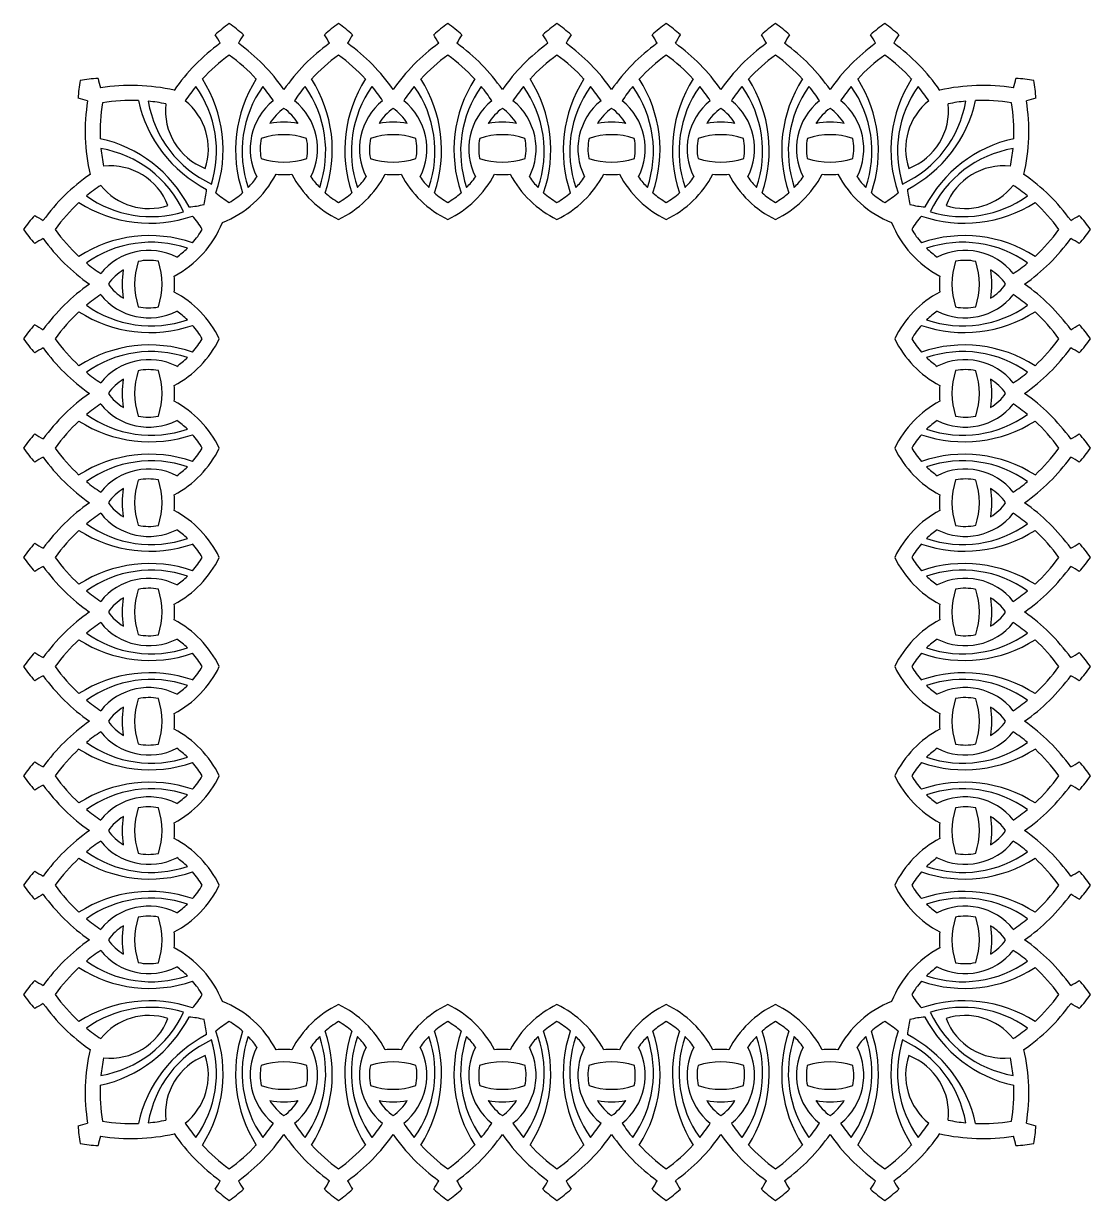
# Model space of a CAD drawing. Extents: x -16 to 414, y -246 to 206.
# Drawn here: x -15.8 to 197.8, y -29.3 to 206.2 of the extents above; entities that cross this region are included whole.
import ezdxf

# ---------------------------------------------------------------- set-up
doc = ezdxf.new("R2010")
doc.units = 0
doc.layers.get('0').update_dxf_attribs({"linetype": 'CONTINUOUS'})

msp = doc.modelspace()

# ---------------------------------------------------------------- linework, layer by layer
for centre, radius, start, end in [((45.99, 177.44), 35.38, 125.6285, 131.4695), ((4.78, 177.44), 35.38, 48.5305, 54.3715), ((67.86, 177.44), 35.38, 125.6285, 131.4695), ((26.65, 177.44), 35.38, 48.5305, 54.3715), ((89.74, 177.44), 35.38, 125.6285, 131.4695), ((48.52, 177.44), 35.38, 48.5305, 54.3715), ((111.61, 177.44), 35.38, 125.6285, 131.4695), ((70.39, 177.44), 35.38, 48.5305, 54.3715), ((133.48, 177.44), 35.38, 125.6285, 131.4695), ((92.27, 177.44), 35.38, 48.5305, 54.3715), ((155.35, 177.44), 35.38, 125.6285, 131.4695), ((114.14, 177.44), 35.38, 48.5305, 54.3715), ((177.22, 177.44), 35.38, 125.6285, 131.4695), ((136.01, 177.44), 35.38, 48.5305, 54.3715), ((0.34, 189.74), 26.38, 28.292, 32.5752), ((50.43, 189.74), 26.38, 147.4248, 151.708), ((22.21, 189.74), 26.38, 28.292, 32.5752), ((72.3, 189.74), 26.38, 147.4248, 151.708), ((44.08, 189.74), 26.38, 28.292, 32.5752), ((94.17, 189.74), 26.38, 147.4248, 151.708), ((65.95, 189.74), 26.38, 28.292, 32.5752), ((116.05, 189.74), 26.38, 147.4248, 151.708), ((87.83, 189.74), 26.38, 28.292, 32.5752), ((137.92, 189.74), 26.38, 147.4248, 151.708), ((109.7, 189.74), 26.38, 28.292, 32.5752), ((159.79, 189.74), 26.38, 147.4248, 151.708), ((131.57, 189.74), 26.38, 28.292, 32.5752), ((181.66, 189.74), 26.38, 147.4248, 151.708), ((45.99, 171.1), 38.38, 125.7627, 145.5271), ((4.78, 171.1), 38.38, 34.718, 54.2373), ((67.86, 171.1), 38.38, 125.7627, 145.282), ((26.65, 171.1), 38.38, 34.718, 54.2373), ((89.74, 171.1), 38.38, 125.7627, 145.282), ((48.52, 171.1), 38.38, 34.718, 54.2373), ((111.61, 171.1), 38.38, 125.7627, 145.282), ((70.39, 171.1), 38.38, 34.718, 54.2373), ((133.48, 171.1), 38.38, 125.7627, 145.282), ((92.27, 171.1), 38.38, 34.718, 54.2373), ((155.35, 171.1), 38.38, 125.7627, 145.282), ((114.14, 171.1), 38.38, 34.718, 54.2373), ((177.22, 171.1), 38.38, 125.7627, 145.282), ((136.01, 171.1), 38.38, 34.4729, 54.2373), ((45.99, 171.1), 35.38, 125.6285, 137.3105), ((4.78, 171.1), 35.38, 42.6895, 54.3715), ((67.86, 171.1), 35.38, 125.6285, 137.3105), ((26.65, 171.1), 35.38, 42.6895, 54.3715), ((89.74, 171.1), 35.38, 125.6285, 137.3105), ((48.52, 171.1), 35.38, 42.6895, 54.3715), ((111.61, 171.1), 35.38, 125.6285, 137.3105), ((70.39, 171.1), 35.38, 42.6895, 54.3715), ((133.48, 171.1), 35.38, 125.6285, 137.3105), ((92.27, 171.1), 35.38, 42.6895, 54.3715), ((155.35, 171.1), 35.38, 125.6285, 137.3105), ((114.14, 171.1), 35.38, 42.6895, 54.3715), ((177.22, 171.1), 35.38, 125.6285, 137.3105), ((136.01, 171.1), 35.38, 42.6895, 54.3715), ((30.42, 189.05), 35.38, 170.6285, 176.4695), ((1.28, 159.9), 35.38, 93.5305, 99.3715), ((24.86, 200.89), 26.38, 192.4248, 196.708), ((5.76, 155.43), 38.38, 77.0503, 99.2373), ((45.99, 171.1), 35.38, 140.5322, 146.2865), ((0.44, 180.64), 22.38, 342.9384, 35.3748), ((-2.24, 180.89), 26.38, 341.0516, 32.5752), ((53.01, 180.89), 26.38, 147.4248, 198.9484), ((50.33, 180.64), 22.38, 144.6252, 198.9261), ((4.78, 171.1), 35.38, 33.7135, 39.4678), ((67.86, 171.1), 35.38, 140.5322, 146.2865), ((22.31, 180.64), 22.38, 341.0739, 35.3748), ((19.63, 180.89), 26.38, 341.0516, 32.5752), ((74.88, 180.89), 26.38, 147.4248, 198.9484), ((72.2, 180.64), 22.38, 144.6252, 198.9261), ((26.65, 171.1), 35.38, 33.7135, 39.4678), ((89.74, 171.1), 35.38, 140.5322, 146.2865), ((44.18, 180.64), 22.38, 341.0739, 35.3748), ((41.51, 180.89), 26.38, 341.0516, 32.5752), ((96.75, 180.89), 26.38, 147.4248, 198.9484), ((94.08, 180.64), 22.38, 144.6252, 198.9261), ((48.52, 171.1), 35.38, 33.7135, 39.4678), ((111.61, 171.1), 35.38, 140.5322, 146.2865), ((66.05, 180.64), 22.38, 341.0739, 35.3748), ((63.38, 180.89), 26.38, 341.0516, 32.5752), ((118.62, 180.89), 26.38, 147.4248, 198.9484), ((115.95, 180.64), 22.38, 144.6252, 198.9261), ((70.39, 171.1), 35.38, 33.7135, 39.4678), ((133.48, 171.1), 35.38, 140.5322, 146.2865), ((87.93, 180.64), 22.38, 341.0739, 35.3748), ((85.25, 180.89), 26.38, 341.0516, 32.5752), ((140.49, 180.89), 26.38, 147.4248, 198.9484), ((137.82, 180.64), 22.38, 144.6252, 198.9261), ((92.27, 171.1), 35.38, 33.7135, 39.4678), ((155.35, 171.1), 35.38, 140.5322, 146.2865), ((109.8, 180.64), 22.38, 341.0739, 35.3748), ((107.12, 180.89), 26.38, 341.0516, 32.5752), ((162.37, 180.89), 26.38, 147.4248, 198.9484), ((159.69, 180.64), 22.38, 144.6252, 198.9261), ((114.14, 171.1), 35.38, 33.7135, 39.4678), ((177.22, 171.1), 35.38, 140.5322, 146.2865), ((131.67, 180.64), 22.38, 341.0739, 35.3748), ((128.99, 180.89), 26.38, 341.0516, 32.5752), ((184.24, 180.89), 26.38, 147.4248, 198.9484), ((181.56, 180.64), 22.38, 144.6252, 197.0616), ((136.01, 171.1), 35.38, 33.7135, 39.4678), ((176.25, 155.43), 38.38, 80.7627, 102.9497), ((157.14, 200.89), 26.38, 343.292, 347.5752), ((180.72, 159.9), 35.38, 80.6285, 86.4695), ((151.58, 189.05), 35.38, 3.5305, 9.3715), ((-10.56, 165.47), 26.38, 73.292, 77.5752), ((5.76, 155.43), 35.38, 87.6895, 99.3715), ((32.94, 196.45), 26.38, 192.4248, 242.6902), ((149.06, 196.45), 26.38, 297.3098, 347.5752), ((176.25, 155.43), 35.38, 80.6285, 92.3105), ((192.56, 165.47), 26.38, 102.4248, 106.708), ((34.9, 184.57), 38.38, 170.7627, 192.9302), ((34.9, 184.57), 35.38, 170.6285, 182.3105), ((31.23, 194.38), 22.38, 189.6252, 245.1644), ((5.76, 155.43), 35.38, 78.7135, 84.4678), ((24.98, 188.78), 12.38, 173.7736, 249.1051), ((8.81, 181.09), 12.38, 341.7411, 51.2264), ((41.95, 181.09), 12.38, 128.7736, 206.8507), ((41.95, 181.09), 9.88, 124.7779, 148.8466), ((30.69, 181.09), 9.88, 31.1534, 55.2221), ((30.69, 181.09), 12.38, 333.1493, 51.2264), ((63.83, 181.09), 12.38, 128.7736, 206.8507), ((63.83, 181.09), 9.88, 124.7779, 148.8466), ((52.56, 181.09), 9.88, 31.1534, 55.2221), ((52.56, 181.09), 12.38, 333.1493, 51.2264), ((85.7, 181.09), 12.38, 128.7736, 206.8507), ((85.7, 181.09), 9.88, 124.7779, 148.8466), ((74.43, 181.09), 9.88, 31.1534, 55.2221), ((74.43, 181.09), 12.38, 333.1493, 51.2264), ((107.57, 181.09), 12.38, 128.7736, 206.8507), ((107.57, 181.09), 9.88, 124.7779, 148.8466), ((96.3, 181.09), 9.88, 31.1534, 55.2221), ((96.3, 181.09), 12.38, 333.1493, 51.2264), ((129.44, 181.09), 12.38, 128.7736, 206.8507), ((129.44, 181.09), 9.88, 124.7779, 148.8466), ((118.18, 181.09), 9.88, 31.1534, 55.2221), ((118.18, 181.09), 12.38, 333.1493, 51.2264), ((151.31, 181.09), 12.38, 128.7736, 206.8507), ((151.31, 181.09), 9.88, 124.7779, 148.8466), ((140.05, 181.09), 9.88, 31.1534, 55.2221), ((140.05, 181.09), 12.38, 333.1493, 51.2264), ((150.77, 194.38), 22.38, 294.8356, 350.3748), ((173.19, 181.09), 12.38, 128.7736, 198.2589), ((157.02, 188.78), 12.38, 290.8949, 6.2264), ((176.25, 155.43), 35.38, 95.5322, 101.2865), ((147.1, 184.57), 35.38, 357.6895, 9.3715), ((147.1, 184.57), 38.38, 347.0698, 9.2373), ((36.32, 169.43), 17.01, 80.4597, 99.5403), ((58.19, 169.43), 17.01, 80.4597, 99.5403), ((80.06, 169.43), 17.01, 80.4597, 99.5403), ((101.94, 169.43), 17.01, 80.4597, 99.5403), ((123.81, 169.43), 17.01, 80.4597, 99.5403), ((145.68, 169.43), 17.01, 80.4597, 99.5403), ((36.32, 169.43), 14.51, 71.8286, 108.1714), ((58.19, 169.43), 14.51, 71.8286, 108.1714), ((80.06, 169.43), 14.51, 71.8286, 108.1714), ((101.94, 169.43), 14.51, 71.8286, 108.1714), ((123.81, 169.43), 14.51, 71.8286, 108.1714), ((145.68, 169.43), 14.51, 71.8286, 108.1714), ((-6.12, 157.38), 26.38, 27.3098, 77.5752), ((41.95, 181.09), 10.38, 168.2047, 190.5365), ((30.69, 181.09), 10.38, 349.4635, 11.7953), ((63.83, 181.09), 10.38, 168.2047, 190.5365), ((52.56, 181.09), 10.38, 349.4635, 11.7953), ((85.7, 181.09), 10.38, 168.2047, 190.5365), ((74.43, 181.09), 10.38, 349.4635, 11.7953), ((107.57, 181.09), 10.38, 168.2047, 190.5365), ((96.3, 181.09), 10.38, 349.4635, 11.7953), ((129.44, 181.09), 10.38, 168.2047, 190.5365), ((118.18, 181.09), 10.38, 349.4635, 11.7953), ((151.31, 181.09), 10.38, 168.2047, 190.5365), ((140.05, 181.09), 10.38, 349.4635, 11.7953), ((188.12, 157.38), 26.38, 102.4248, 152.6902), ((34.9, 184.57), 35.38, 185.5322, 191.2865), ((-4.05, 159.1), 22.38, 24.9164, 80.3748), ((36.32, 192.96), 14.51, 251.645, 288.355), ((58.19, 192.96), 14.51, 251.645, 288.355), ((80.06, 192.96), 14.51, 251.645, 288.355), ((101.94, 192.96), 14.51, 251.645, 288.355), ((123.81, 192.96), 14.51, 251.645, 288.355), ((145.68, 192.96), 14.51, 251.645, 288.355), ((186.05, 159.1), 22.38, 99.6252, 155.0836), ((147.1, 184.57), 35.38, 348.7135, 354.4678), ((1.55, 165.34), 12.38, 21.0343, 96.2264), ((180.45, 165.34), 12.38, 83.7736, 158.9657), ((19.27, 144.38), 38.38, 124.5634, 144.2373), ((16.31, 185.74), 20.83, 291.6384, 332.2115), ((16.31, 185.74), 17.83, 316.1138, 324.9531), ((36.32, 192.96), 17.01, 264.6766, 275.3234), ((56.33, 185.74), 20.83, 207.7885, 244.1866), ((56.33, 185.74), 17.83, 215.0469, 223.8862), ((38.19, 185.74), 20.83, 295.8134, 332.2115), ((38.19, 185.74), 17.83, 316.1138, 324.9531), ((58.19, 192.96), 17.01, 264.6766, 275.3234), ((78.2, 185.74), 20.83, 207.7885, 244.1866), ((78.2, 185.74), 17.83, 215.0469, 223.8862), ((60.06, 185.74), 20.83, 295.8134, 332.2115), ((60.06, 185.74), 17.83, 316.1138, 324.9531), ((80.06, 192.96), 17.01, 264.6766, 275.3234), ((100.07, 185.74), 20.83, 207.7885, 244.1866), ((100.07, 185.74), 17.83, 215.0469, 223.8862), ((81.93, 185.74), 20.83, 295.8134, 332.2115), ((81.93, 185.74), 17.83, 316.1138, 324.9531), ((101.94, 192.96), 17.01, 264.6766, 275.3234), ((121.94, 185.74), 20.83, 207.7885, 244.1866), ((121.94, 185.74), 17.83, 215.0469, 223.8862), ((103.8, 185.74), 20.83, 295.8134, 332.2115), ((103.8, 185.74), 17.83, 316.1138, 324.9531), ((123.81, 192.96), 17.01, 264.6766, 275.3234), ((143.82, 185.74), 20.83, 207.7885, 244.1866), ((143.82, 185.74), 17.83, 215.0469, 223.8862), ((125.67, 185.74), 20.83, 295.8134, 332.2115), ((125.67, 185.74), 17.83, 316.1138, 324.9531), ((145.68, 192.96), 17.01, 264.6766, 275.3234), ((165.69, 185.74), 20.83, 207.7885, 248.3616), ((165.69, 185.74), 17.83, 215.0469, 223.8862), ((162.73, 144.38), 38.38, 35.7627, 55.4366), ((19.27, 144.38), 35.38, 123.7135, 129.4678), ((9.28, 181.56), 12.38, 218.7736, 287.9773), ((3.06, 174.43), 17.83, 345.5773, 355.4292), ((34.46, 185.74), 17.83, 228.7979, 239.4227), ((16.31, 185.74), 17.83, 300.5773, 311.2021), ((56.33, 185.74), 17.83, 228.7979, 239.4227), ((38.19, 185.74), 17.83, 300.5773, 311.2021), ((78.2, 185.74), 17.83, 228.7979, 239.4227), ((60.06, 185.74), 17.83, 300.5773, 311.2021), ((100.07, 185.74), 17.83, 228.7979, 239.4227), ((81.93, 185.74), 17.83, 300.5773, 311.2021), ((121.94, 185.74), 17.83, 228.7979, 239.4227), ((103.8, 185.74), 17.83, 300.5773, 311.2021), ((143.82, 185.74), 17.83, 228.7979, 239.4227), ((125.67, 185.74), 17.83, 300.5773, 311.2021), ((165.69, 185.74), 17.83, 228.7979, 239.4227), ((147.55, 185.74), 17.83, 300.5773, 311.2021), ((178.94, 174.43), 17.83, 184.5708, 194.4227), ((172.72, 181.56), 12.38, 252.0227, 321.2264), ((162.73, 144.38), 35.38, 50.5322, 56.2865), ((19.27, 144.38), 35.38, 132.6895, 144.3715), ((9.48, 192.61), 26.38, 237.4248, 288.9484), ((9.73, 189.93), 22.38, 234.6252, 286.9001), ((15.89, 187.26), 17.83, 274.5708, 284.4227), ((166.11, 187.26), 17.83, 255.5773, 265.4292), ((172.52, 192.61), 26.38, 251.0516, 302.5752), ((172.27, 189.93), 22.38, 253.0999, 305.3748), ((162.73, 144.38), 35.38, 35.6285, 47.3105), ((12.93, 144.38), 35.38, 138.5305, 144.3715), ((0.63, 190.03), 26.38, 237.4248, 241.708), ((4.63, 155.92), 17.83, 30.5773, 41.2021), ((177.37, 155.92), 17.83, 138.7979, 149.4227), ((181.37, 190.03), 26.38, 298.292, 302.5752), ((169.07, 144.38), 35.38, 35.6285, 41.4695), ((12.93, 185.59), 35.38, 215.6285, 221.4695), ((19.27, 185.59), 35.38, 215.6285, 227.3105), ((4.63, 174.06), 20.83, 297.7885, 338.3616), ((4.63, 174.06), 17.83, 318.7979, 329.4227), ((177.37, 174.06), 20.83, 201.6384, 242.2115), ((177.37, 174.06), 17.83, 210.5773, 221.2021), ((162.73, 185.59), 35.38, 312.6895, 324.3715), ((169.07, 185.59), 35.38, 318.5305, 324.3715), ((0.63, 139.94), 26.38, 118.292, 122.5752), ((19.27, 185.59), 38.38, 215.7627, 235.282), ((9.48, 137.37), 26.38, 71.0516, 122.5752), ((172.52, 137.37), 26.38, 57.4248, 108.9484), ((162.73, 185.59), 38.38, 304.718, 324.2373), ((181.37, 139.94), 26.38, 57.4248, 61.708), ((9.73, 140.04), 22.38, 71.0739, 125.3748), ((9.28, 148.42), 12.38, 63.1493, 141.2264), ((4.63, 174.06), 17.83, 305.0469, 313.8862), ((172.27, 140.04), 22.38, 54.6252, 108.9261), ((177.37, 174.06), 17.83, 226.1138, 234.9531), ((172.72, 148.42), 12.38, 38.7736, 116.8507), ((19.27, 185.59), 35.38, 230.5322, 236.2865), ((20.94, 154.05), 14.51, 161.8286, 198.1714), ((9.28, 148.42), 10.38, 79.4635, 101.7953), ((-2.59, 154.05), 14.51, 341.645, 18.355), ((184.59, 154.05), 14.51, 161.645, 198.355), ((172.72, 148.42), 10.38, 78.2047, 100.5365), ((161.06, 154.05), 14.51, 341.8286, 18.1714), ((162.73, 185.59), 35.38, 303.7135, 309.4678), ((9.28, 148.42), 9.88, 121.1534, 145.2221), ((20.94, 154.05), 17.01, 170.4597, 189.5403), ((-2.59, 154.05), 17.01, 354.6766, 5.3234), ((184.59, 154.05), 17.01, 174.6766, 185.3234), ((161.06, 154.05), 17.01, 350.4597, 9.5403), ((172.72, 148.42), 9.88, 34.7779, 58.8466), ((19.27, 122.51), 38.38, 124.718, 144.2373), ((9.28, 159.68), 9.88, 214.7779, 238.8466), ((172.72, 159.68), 9.88, 301.1534, 325.2221), ((162.73, 122.51), 38.38, 35.7627, 55.282), ((19.27, 122.51), 35.38, 123.7135, 129.4678), ((9.28, 159.68), 12.38, 218.7736, 296.8507), ((4.63, 134.04), 20.83, 25.8134, 62.2115), ((177.37, 134.04), 20.83, 117.7885, 154.1866), ((172.72, 159.68), 12.38, 243.1493, 321.2264), ((162.73, 122.51), 35.38, 50.5322, 56.2865), ((19.27, 122.51), 35.38, 132.6895, 144.3715), ((9.48, 170.74), 26.38, 237.4248, 288.9484), ((9.73, 168.06), 22.38, 234.6252, 288.9261), ((9.28, 159.68), 10.38, 258.2047, 280.5365), ((4.63, 134.04), 17.83, 46.1138, 54.9531), ((172.52, 170.74), 26.38, 251.0516, 302.5752), ((172.27, 168.06), 22.38, 251.0739, 305.3748), ((177.37, 134.04), 17.83, 125.0469, 133.8862), ((172.72, 159.68), 10.38, 259.4635, 281.7953), ((162.73, 122.51), 35.38, 35.6285, 47.3105), ((12.93, 122.51), 35.38, 138.5305, 144.3715), ((0.63, 168.16), 26.38, 237.4248, 241.708), ((4.63, 134.04), 17.83, 30.5773, 41.2021), ((177.37, 134.04), 17.83, 138.7979, 149.4227), ((181.37, 168.16), 26.38, 298.292, 302.5752), ((169.07, 122.51), 35.38, 35.6285, 41.4695), ((12.93, 163.72), 35.38, 215.6285, 221.4695), ((19.27, 163.72), 35.38, 215.6285, 227.3105), ((9.48, 115.49), 26.38, 71.0516, 122.5752), ((4.63, 152.19), 20.83, 297.7885, 334.1866), ((4.63, 152.19), 17.83, 318.7979, 329.4227), ((177.37, 152.19), 20.83, 205.8134, 242.2115), ((177.37, 152.19), 17.83, 210.5773, 221.2021), ((172.52, 115.49), 26.38, 57.4248, 108.9484), ((162.73, 163.72), 35.38, 312.6895, 324.3715), ((169.07, 163.72), 35.38, 318.5305, 324.3715), ((0.63, 118.07), 26.38, 118.292, 122.5752), ((19.27, 163.72), 38.38, 215.7627, 235.282), ((9.73, 118.17), 22.38, 71.0739, 125.3748), ((4.63, 152.19), 17.83, 305.0469, 313.8862), ((172.27, 118.17), 22.38, 54.6252, 108.9261), ((177.37, 152.19), 17.83, 226.1138, 234.9531), ((162.73, 163.72), 38.38, 304.718, 324.2373), ((181.37, 118.07), 26.38, 57.4248, 61.708), ((9.28, 126.55), 12.38, 63.1493, 141.2264), ((20.94, 132.18), 14.51, 161.8286, 198.1714), ((9.28, 126.55), 10.38, 79.4635, 101.7953), ((-2.59, 132.18), 14.51, 341.645, 18.355), ((172.72, 126.55), 12.38, 38.7736, 116.8507), ((184.59, 132.18), 14.51, 161.645, 198.355), ((172.72, 126.55), 10.38, 78.2047, 100.5365), ((161.06, 132.18), 14.51, 341.8286, 18.1714), ((19.27, 163.72), 35.38, 230.5322, 236.2865), ((9.28, 126.55), 9.88, 121.1534, 145.2221), ((20.94, 132.18), 17.01, 170.4597, 189.5403), ((172.72, 126.55), 9.88, 34.7779, 58.8466), ((161.06, 132.18), 17.01, 350.4597, 9.5403), ((162.73, 163.72), 35.38, 303.7135, 309.4678), ((19.27, 100.64), 38.38, 124.718, 144.2373), ((9.28, 137.81), 9.88, 214.7779, 238.8466), ((-2.59, 132.18), 17.01, 354.6766, 5.3234), ((184.59, 132.18), 17.01, 174.6766, 185.3234), ((172.72, 137.81), 9.88, 301.1534, 325.2221), ((162.73, 100.64), 38.38, 35.7627, 55.282), ((19.27, 100.64), 35.38, 123.7135, 129.4678), ((9.28, 137.81), 12.38, 218.7736, 296.8507), ((4.63, 112.17), 20.83, 25.8134, 62.2115), ((177.37, 112.17), 20.83, 117.7885, 154.1866), ((172.72, 137.81), 12.38, 243.1493, 321.2264), ((162.73, 100.64), 35.38, 50.5322, 56.2865), ((9.73, 146.19), 22.38, 234.6252, 288.9261), ((9.28, 137.81), 10.38, 258.2047, 280.5365), ((172.27, 146.19), 22.38, 251.0739, 305.3748), ((172.72, 137.81), 10.38, 259.4635, 281.7953), ((19.27, 100.64), 35.38, 132.6895, 144.3715), ((9.48, 148.87), 26.38, 237.4248, 288.9484), ((4.63, 112.17), 17.83, 46.1138, 54.9531), ((172.52, 148.87), 26.38, 251.0516, 302.5752), ((177.37, 112.17), 17.83, 125.0469, 133.8862), ((162.73, 100.64), 35.38, 35.6285, 47.3105), ((12.93, 100.64), 35.38, 138.5305, 144.3715), ((0.63, 146.29), 26.38, 237.4248, 241.708), ((4.63, 112.17), 17.83, 30.5773, 41.2021), ((177.37, 112.17), 17.83, 138.7979, 149.4227), ((181.37, 146.29), 26.38, 298.292, 302.5752), ((169.07, 100.64), 35.38, 35.6285, 41.4695), ((12.93, 141.85), 35.38, 215.6285, 221.4695), ((19.27, 141.85), 35.38, 215.6285, 227.3105), ((4.63, 130.31), 20.83, 297.7885, 334.1866), ((4.63, 130.31), 17.83, 318.7979, 329.4227), ((177.37, 130.31), 20.83, 205.8134, 242.2115), ((177.37, 130.31), 17.83, 210.5773, 221.2021), ((162.73, 141.85), 35.38, 312.6895, 324.3715), ((169.07, 141.85), 35.38, 318.5305, 324.3715), ((0.63, 96.2), 26.38, 118.292, 122.5752), ((19.27, 141.85), 38.38, 215.7627, 235.282), ((9.48, 93.62), 26.38, 71.0516, 122.5752), ((9.73, 96.3), 22.38, 71.0739, 125.3748), ((172.52, 93.62), 26.38, 57.4248, 108.9484), ((172.27, 96.3), 22.38, 54.6252, 108.9261), ((162.73, 141.85), 38.38, 304.718, 324.2373), ((181.37, 96.2), 26.38, 57.4248, 61.708), ((9.28, 104.67), 12.38, 63.1493, 141.2264), ((4.63, 130.31), 17.83, 305.0469, 313.8862), ((177.37, 130.31), 17.83, 226.1138, 234.9531), ((172.72, 104.67), 12.38, 38.7736, 116.8507), ((19.27, 141.85), 35.38, 230.5322, 236.2865), ((9.28, 104.67), 9.88, 121.1534, 145.2221), ((20.94, 110.31), 17.01, 170.4597, 189.5403), ((20.94, 110.31), 14.51, 161.8286, 198.1714), ((9.28, 104.67), 10.38, 79.4635, 101.7953), ((-2.59, 110.31), 14.51, 341.645, 18.355), ((184.59, 110.31), 14.51, 161.645, 198.355), ((172.72, 104.67), 10.38, 78.2047, 100.5365), ((161.06, 110.31), 14.51, 341.8286, 18.1714), ((172.72, 104.67), 9.88, 34.7779, 58.8466), ((161.06, 110.31), 17.01, 350.4597, 9.5403), ((162.73, 141.85), 35.38, 303.7135, 309.4678), ((-2.59, 110.31), 17.01, 354.6766, 5.3234), ((184.59, 110.31), 17.01, 174.6766, 185.3234), ((19.27, 78.76), 38.38, 124.718, 144.2373), ((9.28, 115.94), 9.88, 214.7779, 238.8466), ((4.63, 90.3), 20.83, 25.8134, 62.2115), ((177.37, 90.3), 20.83, 117.7885, 154.1866), ((172.72, 115.94), 9.88, 301.1534, 325.2221), ((162.73, 78.76), 38.38, 35.7627, 55.282), ((19.27, 78.76), 35.38, 123.7135, 129.4678), ((9.73, 124.32), 22.38, 234.6252, 288.9261), ((9.28, 115.94), 12.38, 218.7736, 296.8507), ((172.27, 124.32), 22.38, 251.0739, 305.3748), ((172.72, 115.94), 12.38, 243.1493, 321.2264), ((162.73, 78.76), 35.38, 50.5322, 56.2865), ((19.27, 78.76), 35.38, 132.6895, 144.3715), ((9.48, 126.99), 26.38, 237.4248, 288.9484), ((9.28, 115.94), 10.38, 258.2047, 280.5365), ((4.63, 90.3), 17.83, 46.1138, 54.9531), ((172.52, 126.99), 26.38, 251.0516, 302.5752), ((177.37, 90.3), 17.83, 125.0469, 133.8862), ((172.72, 115.94), 10.38, 259.4635, 281.7953), ((162.73, 78.76), 35.38, 35.6285, 47.3105), ((12.93, 78.76), 35.38, 138.5305, 144.3715), ((0.63, 124.42), 26.38, 237.4248, 241.708), ((4.63, 90.3), 17.83, 30.5773, 41.2021), ((177.37, 90.3), 17.83, 138.7979, 149.4227), ((181.37, 124.42), 26.38, 298.292, 302.5752), ((169.07, 78.76), 35.38, 35.6285, 41.4695), ((12.93, 119.98), 35.38, 215.6285, 221.4695), ((19.27, 119.98), 35.38, 215.6285, 227.3105), ((4.63, 108.44), 20.83, 297.7885, 334.1866), ((4.63, 108.44), 17.83, 318.7979, 329.4227), ((177.37, 108.44), 20.83, 205.8134, 242.2115), ((177.37, 108.44), 17.83, 210.5773, 221.2021), ((162.73, 119.98), 35.38, 312.6895, 324.3715), ((169.07, 119.98), 35.38, 318.5305, 324.3715), ((0.63, 74.32), 26.38, 118.292, 122.5752), ((19.27, 119.98), 38.38, 215.7627, 235.282), ((9.48, 71.75), 26.38, 71.0516, 122.5752), ((9.73, 74.42), 22.38, 71.0739, 125.3748), ((172.52, 71.75), 26.38, 57.4248, 108.9484), ((172.27, 74.42), 22.38, 54.6252, 108.9261), ((162.73, 119.98), 38.38, 304.718, 324.2373), ((181.37, 74.32), 26.38, 57.4248, 61.708), ((9.28, 82.8), 12.38, 63.1493, 141.2264), ((4.63, 108.44), 17.83, 305.0469, 313.8862), ((177.37, 108.44), 17.83, 226.1138, 234.9531), ((172.72, 82.8), 12.38, 38.7736, 116.8507), ((19.27, 119.98), 35.38, 230.5322, 236.2865), ((20.94, 88.44), 14.51, 161.8286, 198.1714), ((9.28, 82.8), 10.38, 79.4635, 101.7953), ((-2.59, 88.44), 14.51, 341.645, 18.355), ((184.59, 88.44), 14.51, 161.645, 198.355), ((172.72, 82.8), 10.38, 78.2047, 100.5365), ((161.06, 88.44), 14.51, 341.8286, 18.1714), ((162.73, 119.98), 35.38, 303.7135, 309.4678), ((9.28, 82.8), 9.88, 121.1534, 145.2221), ((20.94, 88.44), 17.01, 170.4597, 189.5403), ((-2.59, 88.44), 17.01, 354.6766, 5.3234), ((184.59, 88.44), 17.01, 174.6766, 185.3234), ((172.72, 82.8), 9.88, 34.7779, 58.8466), ((161.06, 88.44), 17.01, 350.4597, 9.5403), ((19.27, 56.89), 38.38, 124.718, 144.2373), ((9.28, 94.07), 9.88, 214.7779, 238.8466), ((172.72, 94.07), 9.88, 301.1534, 325.2221), ((162.73, 56.89), 38.38, 35.7627, 55.282), ((19.27, 56.89), 35.38, 123.7135, 129.4678), ((9.28, 94.07), 12.38, 218.7736, 296.8507), ((4.63, 68.43), 20.83, 25.8134, 62.2115), ((177.37, 68.43), 20.83, 117.7885, 154.1866), ((172.72, 94.07), 12.38, 243.1493, 321.2264), ((162.73, 56.89), 35.38, 50.5322, 56.2865), ((19.27, 56.89), 35.38, 132.6895, 144.3715), ((9.48, 105.12), 26.38, 237.4248, 288.9484), ((9.73, 102.45), 22.38, 234.6252, 288.9261), ((9.28, 94.07), 10.38, 258.2047, 280.5365), ((4.63, 68.43), 17.83, 46.1138, 54.9531), ((172.52, 105.12), 26.38, 251.0516, 302.5752), ((172.27, 102.45), 22.38, 251.0739, 305.3748), ((177.37, 68.43), 17.83, 125.0469, 133.8862), ((172.72, 94.07), 10.38, 259.4635, 281.7953), ((162.73, 56.89), 35.38, 35.6285, 47.3105), ((12.93, 56.89), 35.38, 138.5305, 144.3715), ((0.63, 102.55), 26.38, 237.4248, 241.708), ((4.63, 68.43), 17.83, 30.5773, 41.2021), ((177.37, 68.43), 17.83, 138.7979, 149.4227), ((181.37, 102.55), 26.38, 298.292, 302.5752), ((169.07, 56.89), 35.38, 35.6285, 41.4695), ((12.93, 98.11), 35.38, 215.6285, 221.4695), ((0.63, 52.45), 26.38, 118.292, 122.5752), ((19.27, 98.11), 38.38, 215.7627, 235.282), ((19.27, 98.11), 35.38, 215.6285, 227.3105), ((9.48, 49.88), 26.38, 71.0516, 122.5752), ((4.63, 86.57), 20.83, 297.7885, 334.1866), ((4.63, 86.57), 17.83, 318.7979, 329.4227), ((177.37, 86.57), 20.83, 205.8134, 242.2115), ((177.37, 86.57), 17.83, 210.5773, 221.2021), ((172.52, 49.88), 26.38, 57.4248, 108.9484), ((162.73, 98.11), 38.38, 304.718, 324.2373), ((162.73, 98.11), 35.38, 312.6895, 324.3715), ((181.37, 52.45), 26.38, 57.4248, 61.708), ((169.07, 98.11), 35.38, 318.5305, 324.3715), ((9.73, 52.55), 22.38, 71.0739, 125.3748), ((9.28, 60.93), 12.38, 63.1493, 141.2264), ((4.63, 86.57), 17.83, 305.0469, 313.8862), ((172.27, 52.55), 22.38, 54.6252, 108.9261), ((177.37, 86.57), 17.83, 226.1138, 234.9531), ((172.72, 60.93), 12.38, 38.7736, 116.8507), ((19.27, 98.11), 35.38, 230.5322, 236.2865), ((20.94, 66.56), 14.51, 161.8286, 198.1714), ((9.28, 60.93), 10.38, 79.4635, 101.7953), ((-2.59, 66.56), 14.51, 341.645, 18.355), ((184.59, 66.56), 14.51, 161.645, 198.355), ((172.72, 60.93), 10.38, 78.2047, 100.5365), ((161.06, 66.56), 14.51, 341.8286, 18.1714), ((162.73, 98.11), 35.38, 303.7135, 309.4678), ((9.28, 60.93), 9.88, 121.1534, 145.2221), ((20.94, 66.56), 17.01, 170.4597, 189.5403), ((172.72, 60.93), 9.88, 34.7779, 58.8466), ((161.06, 66.56), 17.01, 350.4597, 9.5403), ((19.27, 35.02), 38.38, 124.718, 144.2373), ((9.28, 72.2), 9.88, 214.7779, 238.8466), ((-2.59, 66.56), 17.01, 354.6766, 5.3234), ((184.59, 66.56), 17.01, 174.6766, 185.3234), ((172.72, 72.2), 9.88, 301.1534, 325.2221), ((162.73, 35.02), 38.38, 35.7627, 55.282), ((19.27, 35.02), 35.38, 123.7135, 129.4678), ((9.28, 72.2), 12.38, 218.7736, 296.8507), ((4.63, 46.56), 20.83, 25.8134, 62.2115), ((177.37, 46.56), 20.83, 117.7885, 154.1866), ((172.72, 72.2), 12.38, 243.1493, 321.2264), ((162.73, 35.02), 35.38, 50.5322, 56.2865), ((9.73, 80.57), 22.38, 234.6252, 288.9261), ((9.28, 72.2), 10.38, 258.2047, 280.5365), ((172.27, 80.57), 22.38, 251.0739, 305.3748), ((172.72, 72.2), 10.38, 259.4635, 281.7953), ((19.27, 35.02), 35.38, 132.6895, 144.3715), ((9.48, 83.25), 26.38, 237.4248, 288.9484), ((4.63, 46.56), 17.83, 46.1138, 54.9531), ((172.52, 83.25), 26.38, 251.0516, 302.5752), ((177.37, 46.56), 17.83, 125.0469, 133.8862), ((162.73, 35.02), 35.38, 35.6285, 47.3105), ((12.93, 35.02), 35.38, 138.5305, 144.3715), ((0.63, 80.67), 26.38, 237.4248, 241.708), ((4.63, 46.56), 17.83, 30.5773, 41.2021), ((177.37, 46.56), 17.83, 138.7979, 149.4227), ((181.37, 80.67), 26.38, 298.292, 302.5752), ((169.07, 35.02), 35.38, 35.6285, 41.4695), ((12.93, 76.23), 35.38, 215.6285, 221.4695), ((19.27, 76.23), 35.38, 215.6285, 227.3105), ((9.48, 28), 26.38, 71.0516, 122.5752), ((4.63, 64.7), 20.83, 297.7885, 334.1866), ((4.63, 64.7), 17.83, 318.7979, 329.4227), ((177.37, 64.7), 20.83, 205.8134, 242.2115), ((177.37, 64.7), 17.83, 210.5773, 221.2021), ((172.52, 28), 26.38, 57.4248, 108.9484), ((162.73, 76.23), 35.38, 312.6895, 324.3715), ((169.07, 76.23), 35.38, 318.5305, 324.3715), ((0.63, 30.58), 26.38, 118.292, 122.5752), ((19.27, 76.23), 38.38, 215.7627, 235.282), ((9.73, 30.68), 22.38, 71.0739, 125.3748), ((4.63, 64.7), 17.83, 305.0469, 313.8862), ((172.27, 30.68), 22.38, 54.6252, 108.9261), ((177.37, 64.7), 17.83, 226.1138, 234.9531), ((162.73, 76.23), 38.38, 304.718, 324.2373), ((181.37, 30.58), 26.38, 57.4248, 61.708), ((9.28, 39.06), 12.38, 63.1493, 141.2264), ((172.72, 39.06), 12.38, 38.7736, 116.8507), ((19.27, 76.23), 35.38, 230.5322, 236.2865), ((9.28, 39.06), 9.88, 121.1534, 145.2221), ((20.94, 44.69), 17.01, 170.4597, 189.5403), ((20.94, 44.69), 14.51, 161.8286, 198.1714), ((9.28, 39.06), 10.38, 79.4635, 101.7953), ((-2.59, 44.69), 14.51, 341.645, 18.355), ((184.59, 44.69), 14.51, 161.645, 198.355), ((172.72, 39.06), 10.38, 78.2047, 100.5365), ((161.06, 44.69), 14.51, 341.8286, 18.1714), ((161.06, 44.69), 17.01, 350.4597, 9.5403), ((172.72, 39.06), 9.88, 34.7779, 58.8466), ((162.73, 76.23), 35.38, 303.7135, 309.4678), ((-2.59, 44.69), 17.01, 354.6766, 5.3234), ((184.59, 44.69), 17.01, 174.6766, 185.3234), ((19.27, 13.15), 38.38, 124.718, 144.2373), ((19.27, 13.15), 35.38, 123.7135, 129.4678), ((9.28, 50.32), 12.38, 218.7736, 296.8507), ((9.28, 50.32), 9.88, 214.7779, 238.8466), ((4.63, 24.68), 20.83, 25.8134, 62.2115), ((177.37, 24.68), 20.83, 117.7885, 154.1866), ((172.72, 50.32), 12.38, 243.1493, 321.2264), ((172.72, 50.32), 9.88, 301.1534, 325.2221), ((162.73, 13.15), 35.38, 50.5322, 56.2865), ((162.73, 13.15), 38.38, 35.7627, 55.282), ((9.73, 58.7), 22.38, 234.6252, 288.9261), ((9.28, 50.32), 10.38, 258.2047, 280.5365), ((172.27, 58.7), 22.38, 251.0739, 305.3748), ((172.72, 50.32), 10.38, 259.4635, 281.7953), ((19.27, 13.15), 35.38, 132.6895, 144.3715), ((9.48, 61.38), 26.38, 237.4248, 288.9484), ((4.63, 24.68), 17.83, 46.1138, 54.9531), ((172.52, 61.38), 26.38, 251.0516, 302.5752), ((177.37, 24.68), 17.83, 125.0469, 133.8862), ((162.73, 13.15), 35.38, 35.6285, 47.3105), ((12.93, 13.15), 35.38, 138.5305, 144.3715), ((0.63, 58.8), 26.38, 237.4248, 241.708), ((4.63, 24.68), 17.83, 30.5773, 41.2021), ((177.37, 24.68), 17.83, 138.7979, 149.4227), ((181.37, 58.8), 26.38, 298.292, 302.5752), ((169.07, 13.15), 35.38, 35.6285, 41.4695), ((12.93, 54.36), 35.38, 215.6285, 221.4695), ((19.27, 54.36), 35.38, 215.6285, 227.3105), ((4.63, 42.83), 20.83, 297.7885, 334.1866), ((4.63, 42.83), 17.83, 318.7979, 329.4227), ((177.37, 42.83), 20.83, 205.8134, 242.2115), ((177.37, 42.83), 17.83, 210.5773, 221.2021), ((162.73, 54.36), 35.38, 312.6895, 324.3715), ((169.07, 54.36), 35.38, 318.5305, 324.3715), ((0.63, 8.71), 26.38, 118.292, 122.5752), ((19.27, 54.36), 38.38, 215.7627, 235.282), ((9.48, 6.13), 26.38, 71.0516, 122.5752), ((9.73, 8.81), 22.38, 71.0739, 125.3748), ((172.52, 6.13), 26.38, 57.4248, 108.9484), ((172.27, 8.81), 22.38, 54.6252, 108.9261), ((162.73, 54.36), 38.38, 304.718, 324.2373), ((181.37, 8.71), 26.38, 57.4248, 61.708), ((9.28, 17.19), 12.38, 63.1493, 141.2264), ((4.63, 42.83), 17.83, 305.0469, 313.8862), ((177.37, 42.83), 17.83, 226.1138, 234.9531), ((172.72, 17.19), 12.38, 38.7736, 116.8507), ((19.27, 54.36), 35.38, 230.5322, 236.2865), ((20.94, 22.82), 14.51, 161.8286, 198.1714), ((9.28, 17.19), 10.38, 79.4635, 101.7953), ((-2.59, 22.82), 14.51, 341.645, 18.355), ((184.59, 22.82), 14.51, 161.645, 198.355), ((172.72, 17.19), 10.38, 78.2047, 100.5365), ((161.06, 22.82), 14.51, 341.8286, 18.1714), ((162.73, 54.36), 35.38, 303.7135, 309.4678), ((9.28, 17.19), 9.88, 121.1534, 145.2221), ((20.94, 22.82), 17.01, 170.4597, 189.5403), ((-2.59, 22.82), 17.01, 354.6766, 5.3234), ((184.59, 22.82), 17.01, 174.6766, 185.3234), ((172.72, 17.19), 9.88, 34.7779, 58.8466), ((161.06, 22.82), 17.01, 350.4597, 9.5403), ((19.27, -8.72), 38.38, 124.718, 144.2373), ((9.28, 28.45), 9.88, 214.7779, 238.8466), ((4.63, 2.81), 20.83, 21.6384, 62.2115), ((177.37, 2.81), 20.83, 117.7885, 158.3616), ((172.72, 28.45), 9.88, 301.1534, 325.2221), ((162.73, -8.72), 38.38, 35.7627, 55.282), ((19.27, -8.72), 35.38, 123.7135, 129.4678), ((9.28, 28.45), 12.38, 218.7736, 296.8507), ((172.72, 28.45), 12.38, 243.1493, 321.2264), ((162.73, -8.72), 35.38, 50.5322, 56.2865), ((19.27, -8.72), 35.38, 132.6895, 144.3715), ((9.48, 39.5), 26.38, 237.4248, 288.9484), ((9.73, 36.83), 22.38, 234.6252, 288.9261), ((9.28, 28.45), 10.38, 258.2047, 280.5365), ((4.63, 2.81), 17.83, 46.1138, 54.9531), ((172.52, 39.5), 26.38, 251.0516, 302.5752), ((172.27, 36.83), 22.38, 251.0739, 305.3748), ((177.37, 2.81), 17.83, 125.0469, 133.8862), ((172.72, 28.45), 10.38, 259.4635, 281.7953), ((162.73, -8.72), 35.38, 35.6285, 47.3105), ((12.93, -8.72), 35.38, 138.5305, 144.3715), ((0.63, 36.93), 26.38, 237.4248, 241.708), ((4.63, 2.81), 17.83, 30.5773, 41.2021), ((177.37, 2.81), 17.83, 138.7979, 149.4227), ((181.37, 36.93), 26.38, 298.292, 302.5752), ((169.07, -8.72), 35.38, 35.6285, 41.4695), ((12.93, 32.49), 35.38, 215.6285, 221.4695), ((19.27, 32.49), 35.38, 215.6285, 227.3105), ((4.63, 20.95), 17.83, 318.7979, 329.4227), ((177.37, 20.95), 17.83, 210.5773, 221.2021), ((162.73, 32.49), 35.38, 312.6895, 324.3715), ((169.07, 32.49), 35.38, 318.5305, 324.3715), ((0.63, -13.16), 26.38, 118.292, 122.5752), ((19.27, 32.49), 38.38, 215.7627, 235.4366), ((9.48, -15.74), 26.38, 71.0516, 122.5752), ((16.31, -8.87), 20.83, 27.7885, 68.3616), ((56.33, -8.87), 20.83, 115.8134, 152.2115), ((38.19, -8.87), 20.83, 27.7885, 64.1866), ((78.2, -8.87), 20.83, 115.8134, 152.2115), ((60.06, -8.87), 20.83, 27.7885, 64.1866), ((100.07, -8.87), 20.83, 115.8134, 152.2115), ((81.93, -8.87), 20.83, 27.7885, 64.1866), ((121.94, -8.87), 20.83, 115.8134, 152.2115), ((103.8, -8.87), 20.83, 27.7885, 64.1866), ((143.82, -8.87), 20.83, 115.8134, 152.2115), ((125.67, -8.87), 20.83, 27.7885, 64.1866), ((165.69, -8.87), 20.83, 111.6384, 152.2115), ((172.52, -15.74), 26.38, 57.4248, 108.9484), ((162.73, 32.49), 38.38, 304.5634, 324.2373), ((181.37, -13.16), 26.38, 57.4248, 61.708), ((9.73, -13.06), 22.38, 73.0999, 125.3748), ((-6.12, 19.49), 26.38, 282.4248, 332.6902), ((9.28, -4.69), 12.38, 72.0227, 141.2264), ((-4.05, 17.77), 22.38, 279.6252, 335.0836), ((1.55, 11.53), 12.38, 263.7736, 338.9657), ((15.89, -10.39), 17.83, 75.5773, 85.4292), ((166.11, -10.39), 17.83, 94.5708, 104.4227), ((188.12, 19.49), 26.38, 207.3098, 257.5752), ((172.27, -13.06), 22.38, 54.6252, 106.9001), ((186.05, 17.77), 22.38, 204.9164, 260.3748), ((172.72, -4.69), 12.38, 38.7736, 107.9773), ((180.45, 11.53), 12.38, 201.0343, 276.2264), ((19.27, 32.49), 35.38, 230.5322, 236.2865), ((3.06, 2.44), 17.83, 4.5708, 14.4227), ((34.46, -8.87), 17.83, 120.5773, 131.2021), ((16.31, -8.87), 17.83, 48.7979, 59.4227), ((56.33, -8.87), 17.83, 120.5773, 131.2021), ((38.19, -8.87), 17.83, 48.7979, 59.4227), ((78.2, -8.87), 17.83, 120.5773, 131.2021), ((60.06, -8.87), 17.83, 48.7979, 59.4227), ((100.07, -8.87), 17.83, 120.5773, 131.2021), ((81.93, -8.87), 17.83, 48.7979, 59.4227), ((121.94, -8.87), 17.83, 120.5773, 131.2021), ((103.8, -8.87), 17.83, 48.7979, 59.4227), ((143.82, -8.87), 17.83, 120.5773, 131.2021), ((125.67, -8.87), 17.83, 48.7979, 59.4227), ((165.69, -8.87), 17.83, 120.5773, 131.2021), ((147.55, -8.87), 17.83, 48.7979, 59.4227), ((178.94, 2.44), 17.83, 165.5773, 175.4292), ((162.73, 32.49), 35.38, 303.7135, 309.4678), ((32.94, -19.58), 26.38, 117.3098, 167.5752), ((31.23, -17.51), 22.38, 114.8356, 170.3748), ((0.44, -3.77), 22.38, 324.6252, 17.0616), ((-2.24, -4.02), 26.38, 327.4248, 18.9484), ((53.01, -4.02), 26.38, 161.0516, 212.5752), ((50.33, -3.77), 22.38, 161.0739, 215.3748), ((16.31, -8.87), 17.83, 35.0469, 43.8862), ((22.31, -3.77), 22.38, 324.6252, 18.9261), ((56.33, -8.87), 17.83, 136.1138, 144.9531), ((19.63, -4.02), 26.38, 327.4248, 18.9484), ((74.88, -4.02), 26.38, 161.0516, 212.5752), ((72.2, -3.77), 22.38, 161.0739, 215.3748), ((38.19, -8.87), 17.83, 35.0469, 43.8862), ((44.18, -3.77), 22.38, 324.6252, 18.9261), ((78.2, -8.87), 17.83, 136.1138, 144.9531), ((41.51, -4.02), 26.38, 327.4248, 18.9484), ((96.75, -4.02), 26.38, 161.0516, 212.5752), ((94.08, -3.77), 22.38, 161.0739, 215.3748), ((60.06, -8.87), 17.83, 35.0469, 43.8862), ((66.05, -3.77), 22.38, 324.6252, 18.9261), ((100.07, -8.87), 17.83, 136.1138, 144.9531), ((63.38, -4.02), 26.38, 327.4248, 18.9484), ((118.62, -4.02), 26.38, 161.0516, 212.5752), ((115.95, -3.77), 22.38, 161.0739, 215.3748), ((81.93, -8.87), 17.83, 35.0469, 43.8862), ((87.93, -3.77), 22.38, 324.6252, 18.9261), ((121.94, -8.87), 17.83, 136.1138, 144.9531), ((85.25, -4.02), 26.38, 327.4248, 18.9484), ((140.49, -4.02), 26.38, 161.0516, 212.5752), ((137.82, -3.77), 22.38, 161.0739, 215.3748), ((103.8, -8.87), 17.83, 35.0469, 43.8862), ((109.8, -3.77), 22.38, 324.6252, 18.9261), ((143.82, -8.87), 17.83, 136.1138, 144.9531), ((107.12, -4.02), 26.38, 327.4248, 18.9484), ((162.37, -4.02), 26.38, 161.0516, 212.5752), ((159.69, -3.77), 22.38, 161.0739, 215.3748), ((125.67, -8.87), 17.83, 35.0469, 43.8862), ((131.67, -3.77), 22.38, 324.6252, 18.9261), ((165.69, -8.87), 17.83, 136.1138, 144.9531), ((128.99, -4.02), 26.38, 327.4248, 18.9484), ((184.24, -4.02), 26.38, 161.0516, 212.5752), ((181.56, -3.77), 22.38, 162.9384, 215.3748), ((150.77, -17.51), 22.38, 9.6252, 65.1644), ((149.06, -19.58), 26.38, 12.4248, 62.6902), ((34.9, -7.7), 38.38, 167.0698, 189.2373), ((41.95, -4.22), 12.38, 153.1493, 231.2264), ((36.32, -16.09), 17.01, 84.6766, 95.3234), ((30.69, -4.22), 12.38, 308.7736, 26.8507), ((63.83, -4.22), 12.38, 153.1493, 231.2264), ((58.19, -16.09), 17.01, 84.6766, 95.3234), ((52.56, -4.22), 12.38, 308.7736, 26.8507), ((85.7, -4.22), 12.38, 153.1493, 231.2264), ((80.06, -16.09), 17.01, 84.6766, 95.3234), ((74.43, -4.22), 12.38, 308.7736, 26.8507), ((107.57, -4.22), 12.38, 153.1493, 231.2264), ((101.94, -16.09), 17.01, 84.6766, 95.3234), ((96.3, -4.22), 12.38, 308.7736, 26.8507), ((129.44, -4.22), 12.38, 153.1493, 231.2264), ((123.81, -16.09), 17.01, 84.6766, 95.3234), ((118.18, -4.22), 12.38, 308.7736, 26.8507), ((151.31, -4.22), 12.38, 153.1493, 231.2264), ((145.68, -16.09), 17.01, 84.6766, 95.3234), ((140.05, -4.22), 12.38, 308.7736, 26.8507), ((147.1, -7.7), 38.38, 350.7627, 12.9302), ((34.9, -7.7), 35.38, 168.7135, 174.4678), ((24.98, -11.91), 12.38, 110.8949, 186.2264), ((8.81, -4.22), 12.38, 308.7736, 18.2589), ((41.95, -4.22), 10.38, 169.4635, 191.7953), ((36.32, -16.09), 14.51, 71.645, 108.355), ((30.69, -4.22), 10.38, 348.2047, 10.5365), ((63.83, -4.22), 10.38, 169.4635, 191.7953), ((58.19, -16.09), 14.51, 71.645, 108.355), ((52.56, -4.22), 10.38, 348.2047, 10.5365), ((85.7, -4.22), 10.38, 169.4635, 191.7953), ((80.06, -16.09), 14.51, 71.645, 108.355), ((74.43, -4.22), 10.38, 348.2047, 10.5365), ((107.57, -4.22), 10.38, 169.4635, 191.7953), ((101.94, -16.09), 14.51, 71.645, 108.355), ((96.3, -4.22), 10.38, 348.2047, 10.5365), ((129.44, -4.22), 10.38, 169.4635, 191.7953), ((123.81, -16.09), 14.51, 71.645, 108.355), ((118.18, -4.22), 10.38, 348.2047, 10.5365), ((151.31, -4.22), 10.38, 169.4635, 191.7953), ((145.68, -16.09), 14.51, 71.645, 108.355), ((140.05, -4.22), 10.38, 348.2047, 10.5365), ((173.19, -4.22), 12.38, 161.7411, 231.2264), ((157.02, -11.91), 12.38, 353.7736, 69.1051), ((147.1, -7.7), 35.38, 5.5322, 11.2865), ((34.9, -7.7), 35.38, 177.6895, 189.3715), ((36.32, 7.44), 14.51, 251.8286, 288.1714), ((58.19, 7.44), 14.51, 251.8286, 288.1714), ((80.06, 7.44), 14.51, 251.8286, 288.1714), ((101.94, 7.44), 14.51, 251.8286, 288.1714), ((123.81, 7.44), 14.51, 251.8286, 288.1714), ((145.68, 7.44), 14.51, 251.8286, 288.1714), ((147.1, -7.7), 35.38, 350.6285, 2.3105), ((41.95, -4.22), 9.88, 211.1534, 235.2221), ((36.32, 7.44), 17.01, 260.4597, 279.5403), ((30.69, -4.22), 9.88, 304.7779, 328.8466), ((63.83, -4.22), 9.88, 211.1534, 235.2221), ((58.19, 7.44), 17.01, 260.4597, 279.5403), ((52.56, -4.22), 9.88, 304.7779, 328.8466), ((85.7, -4.22), 9.88, 211.1534, 235.2221), ((80.06, 7.44), 17.01, 260.4597, 279.5403), ((74.43, -4.22), 9.88, 304.7779, 328.8466), ((107.57, -4.22), 9.88, 211.1534, 235.2221), ((101.94, 7.44), 17.01, 260.4597, 279.5403), ((96.3, -4.22), 9.88, 304.7779, 328.8466), ((129.44, -4.22), 9.88, 211.1534, 235.2221), ((123.81, 7.44), 17.01, 260.4597, 279.5403), ((118.18, -4.22), 9.88, 304.7779, 328.8466), ((151.31, -4.22), 9.88, 211.1534, 235.2221), ((145.68, 7.44), 17.01, 260.4597, 279.5403), ((140.05, -4.22), 9.88, 304.7779, 328.8466), ((-10.56, 11.4), 26.38, 282.4248, 286.708), ((5.76, 21.44), 35.38, 260.6285, 272.3105), ((5.76, 21.44), 35.38, 275.5322, 281.2865), ((45.99, 5.77), 35.38, 213.7135, 219.4678), ((4.78, 5.77), 35.38, 320.5322, 326.2865), ((67.86, 5.77), 35.38, 213.7135, 219.4678), ((26.65, 5.77), 35.38, 320.5322, 326.2865), ((89.74, 5.77), 35.38, 213.7135, 219.4678), ((48.52, 5.77), 35.38, 320.5322, 326.2865), ((111.61, 5.77), 35.38, 213.7135, 219.4678), ((70.39, 5.77), 35.38, 320.5322, 326.2865), ((133.48, 5.77), 35.38, 213.7135, 219.4678), ((92.27, 5.77), 35.38, 320.5322, 326.2865), ((155.35, 5.77), 35.38, 213.7135, 219.4678), ((114.14, 5.77), 35.38, 320.5322, 326.2865), ((177.22, 5.77), 35.38, 213.7135, 219.4678), ((136.01, 5.77), 35.38, 320.5322, 326.2865), ((176.25, 21.44), 35.38, 258.7135, 264.4678), ((176.25, 21.44), 35.38, 267.6895, 279.3715), ((192.56, 11.4), 26.38, 253.292, 257.5752), ((30.42, -12.18), 35.38, 183.5305, 189.3715), ((24.86, -24.02), 26.38, 163.292, 167.5752), ((5.76, 21.44), 38.38, 260.7627, 282.9497), ((45.99, 5.77), 38.38, 214.4729, 234.2373), ((4.78, 5.77), 38.38, 305.7627, 325.282), ((67.86, 5.77), 38.38, 214.718, 234.2373), ((26.65, 5.77), 38.38, 305.7627, 325.282), ((89.74, 5.77), 38.38, 214.718, 234.2373), ((48.52, 5.77), 38.38, 305.7627, 325.282), ((111.61, 5.77), 38.38, 214.718, 234.2373), ((70.39, 5.77), 38.38, 305.7627, 325.282), ((133.48, 5.77), 38.38, 214.718, 234.2373), ((92.27, 5.77), 38.38, 305.7627, 325.282), ((155.35, 5.77), 38.38, 214.718, 234.2373), ((114.14, 5.77), 38.38, 305.7627, 325.282), ((177.22, 5.77), 38.38, 214.718, 234.2373), ((136.01, 5.77), 38.38, 305.7627, 325.5271), ((176.25, 21.44), 38.38, 257.0503, 279.2373), ((157.14, -24.02), 26.38, 12.4248, 16.708), ((151.58, -12.18), 35.38, 350.6285, 356.4695), ((1.28, 16.97), 35.38, 260.6285, 266.4695), ((45.99, 5.77), 35.38, 222.6895, 234.3715), ((4.78, 5.77), 35.38, 305.6285, 317.3105), ((67.86, 5.77), 35.38, 222.6895, 234.3715), ((26.65, 5.77), 35.38, 305.6285, 317.3105), ((89.74, 5.77), 35.38, 222.6895, 234.3715), ((48.52, 5.77), 35.38, 305.6285, 317.3105), ((111.61, 5.77), 35.38, 222.6895, 234.3715), ((70.39, 5.77), 35.38, 305.6285, 317.3105), ((133.48, 5.77), 35.38, 222.6895, 234.3715), ((92.27, 5.77), 35.38, 305.6285, 317.3105), ((155.35, 5.77), 35.38, 222.6895, 234.3715), ((114.14, 5.77), 35.38, 305.6285, 317.3105), ((177.22, 5.77), 35.38, 222.6895, 234.3715), ((136.01, 5.77), 35.38, 305.6285, 317.3105), ((180.72, 16.97), 35.38, 273.5305, 279.3715), ((0.34, -12.87), 26.38, 327.4248, 331.708), ((50.43, -12.87), 26.38, 208.292, 212.5752), ((22.21, -12.87), 26.38, 327.4248, 331.708), ((72.3, -12.87), 26.38, 208.292, 212.5752), ((44.08, -12.87), 26.38, 327.4248, 331.708), ((94.17, -12.87), 26.38, 208.292, 212.5752), ((65.95, -12.87), 26.38, 327.4248, 331.708), ((116.05, -12.87), 26.38, 208.292, 212.5752), ((87.83, -12.87), 26.38, 327.4248, 331.708), ((137.92, -12.87), 26.38, 208.292, 212.5752), ((109.7, -12.87), 26.38, 327.4248, 331.708), ((159.79, -12.87), 26.38, 208.292, 212.5752), ((131.57, -12.87), 26.38, 327.4248, 331.708), ((181.66, -12.87), 26.38, 208.292, 212.5752), ((45.99, -0.57), 35.38, 228.5305, 234.3715), ((4.78, -0.57), 35.38, 305.6285, 311.4695), ((67.86, -0.57), 35.38, 228.5305, 234.3715), ((26.65, -0.57), 35.38, 305.6285, 311.4695), ((89.74, -0.57), 35.38, 228.5305, 234.3715), ((48.52, -0.57), 35.38, 305.6285, 311.4695), ((111.61, -0.57), 35.38, 228.5305, 234.3715), ((70.39, -0.57), 35.38, 305.6285, 311.4695), ((133.48, -0.57), 35.38, 228.5305, 234.3715), ((92.27, -0.57), 35.38, 305.6285, 311.4695), ((155.35, -0.57), 35.38, 228.5305, 234.3715), ((114.14, -0.57), 35.38, 305.6285, 311.4695), ((177.22, -0.57), 35.38, 228.5305, 234.3715), ((136.01, -0.57), 35.38, 305.6285, 311.4695)]:
    msp.add_arc(centre, radius, start, end)

doc.saveas('drawing.dxf')
